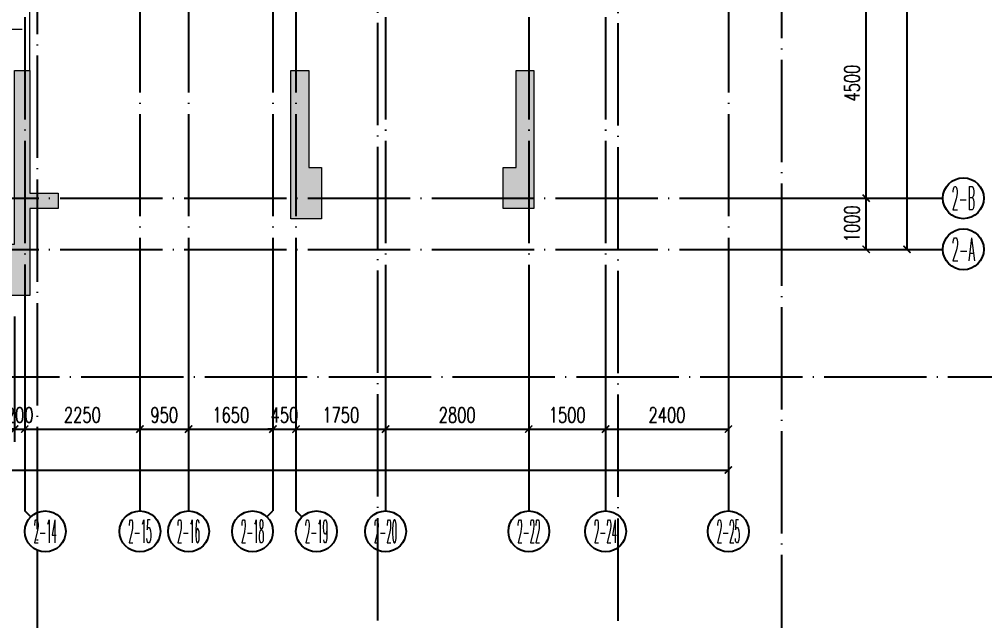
# Model space of a CAD drawing. Header units: millimetres. Extents: x 1089227 to 13101469, y 618865 to 10240562.
# Drawn here: x 3828577 to 3847444, y 4876494 to 4888251 of the extents above; entities that cross this region are included whole.
import ezdxf
from ezdxf.enums import TextEntityAlignment as Align

# ---------------------------------------------------------------- set-up
doc = ezdxf.new("R2010")
doc.units = ezdxf.units.MM
doc.header["$LTSCALE"] = 1000
doc.header["$PDMODE"] = 3
doc.header["$PDSIZE"] = 200
doc.linetypes.add('DOTE', pattern=[2.42, 2, -0.2, 0.02, -0.2])
doc.linetypes.add('HIDDEN', pattern=[0.375, 0.25, -0.125])
doc.layers.get('0').update_dxf_attribs({"linetype": 'CONTINUOUS'})
doc.layers.get('Defpoints').update_dxf_attribs({"linetype": 'CONTINUOUS'})
for name, color, linetype in [('AXIS', 3, 'CONTINUOUS'), ('AXIS_TEXT', 7, 'CONTINUOUS'), ('C-H', 8, 'CONTINUOUS'), ('DOTE', 1, 'DOTE')]:
    doc.layers.add(name, color=color, linetype=linetype)
for name, color, linetype, lineweight in [('S-BEAM-DASH', 4, 'HIDDEN', 0), ('S-SLAB-HATCH', 73, 'CONTINUOUS', 0), ('S-WALL', 31, 'CONTINUOUS', 0), ('梁标注引线', 2, 'CONTINUOUS', 18)]:
    doc.layers.add(name, color=color, linetype=linetype, lineweight=lineweight)
doc.styles.add('_TCH_AXIS', font='COMPLEX', dxfattribs={"bigfont": 'AllInOneBig.shx'})
doc.styles.add('_TCH_DIM_T3', font='SIMPLEX', dxfattribs={"width": 0.705882, "bigfont": 'AllInOneBig.shx'})
doc.styles.add('COMPLEX', font='COMPLEX', dxfattribs={"bigfont": 'AllInOneBig.shx'})
doc.dimstyles.new('_TCH_ARCH&&100', dxfattribs={"dimtxt": 297.5, "dimasz": 100, "dimexe": 250, "dimexo": 300, "dimgap": 126.25, "dimtad": 1, "dimdec": 0, "dimzin": 0, "dimdsep": 46, "dimtxsty": '_TCH_DIM_T3', "dimblk": 'ARCHTICK', "dimcen": 0.09, "dimclrt": 7, "dimazin": 2, "dimtfac": 1, "dimtdec": 0, "dimtix": 1, "dimtmove": 2, "dimatfit": 3, "dimfxl": 0, "dimtolj": 1, "dimtzin": 0, "dimarcsym": 0})

# ---------------------------------------------------------------- blocks, each defined once
blk = doc.blocks.new('_AXISO')
blk.add_circle((0, 0), 0.5)
at = {"layer": 'AXIS_TEXT', "style": 'COMPLEX', "width": 1.041667}
blk.add_attdef('A', text='', height=0.56, dxfattribs=at).set_placement((-0.25, -0.28), (0.25, -0.28), align=Align.FIT)
blk = doc.blocks.new('_ArchTick')
at = {"color": 0, "linetype": 'ByBlock', "const_width": 0.3}
blk.add_lwpolyline([(-0.71, -0.71), (0.71, 0.71)], dxfattribs=at)
blk = doc.blocks.new('*D205')
at = {"layer": 'AXIS', "color": 0, "lineweight": -2, "transparency": 16777216}
for p, q in [((-92891, 57228), (-92891, 53978)), ((-61741, 57228), (-61741, 53978)), ((-92891, 54228), (-61741, 54228))]:
    blk.add_line(p, q, dxfattribs=at)
at = {"layer": 'Defpoints', "color": 0, "transparency": 16777216}
for p in [(-92891, 57528), (-61741, 57528), (-61741, 54228)]:
    blk.add_point(p, dxfattribs=at)
at = {"layer": 'AXIS', "color": 0, "lineweight": -2, "transparency": 16777216, "xscale": 100, "yscale": 100, "zscale": 100, "rotation": 180}
blk.add_blockref('_ArchTick', (-92891, 54228), dxfattribs=at)
at = {"layer": 'AXIS', "color": 0, "lineweight": -2, "transparency": 16777216, "xscale": 100, "yscale": 100, "zscale": 100}
blk.add_blockref('_ArchTick', (-61741, 54228), dxfattribs=at)
at = {"layer": 'AXIS', "color": 7, "transparency": 16777216, "insert": (-77316, 54503), "char_height": 297.5, "attachment_point": 5, "style": '_TCH_DIM_T3'}
blk.add_mtext('\\A1;31150', dxfattribs=at)
blk = doc.blocks.new('*D213')
at = {"layer": 'AXIS', "color": 0, "lineweight": -2, "transparency": 16777216}
for p, q in [((-75691, 57228), (-75691, 54778)), ((-75491, 57228), (-75491, 54778)), ((-75691, 55028), (-75791, 55028)), ((-75691, 55028), (-75491, 55028)), ((-75491, 55028), (-75391, 55028))]:
    blk.add_line(p, q, dxfattribs=at)
at = {"layer": 'Defpoints', "color": 0, "transparency": 16777216}
for p in [(-75691, 57528), (-75491, 57528), (-75491, 55028)]:
    blk.add_point(p, dxfattribs=at)
at = {"layer": 'AXIS', "color": 0, "lineweight": -2, "transparency": 16777216, "xscale": 100, "yscale": 100, "zscale": 100}
blk.add_blockref('_ArchTick', (-75691, 55028), dxfattribs=at)
at = {"layer": 'AXIS', "color": 0, "lineweight": -2, "transparency": 16777216, "xscale": 100, "yscale": 100, "zscale": 100, "rotation": 180}
blk.add_blockref('_ArchTick', (-75491, 55028), dxfattribs=at)
at = {"layer": 'AXIS', "color": 7, "transparency": 16777216, "insert": (-75591, 55303), "char_height": 297.5, "attachment_point": 5, "style": '_TCH_DIM_T3'}
blk.add_mtext('\\A1;200', dxfattribs=at)
blk = doc.blocks.new('*D214')
at = {"layer": 'AXIS', "color": 0, "lineweight": -2, "transparency": 16777216}
for p, q in [((-75491, 57228), (-75491, 54778)), ((-73241, 57228), (-73241, 54778)), ((-75491, 55028), (-73241, 55028))]:
    blk.add_line(p, q, dxfattribs=at)
at = {"layer": 'Defpoints', "color": 0, "transparency": 16777216}
for p in [(-75491, 57528), (-73241, 57528), (-73241, 55028)]:
    blk.add_point(p, dxfattribs=at)
at = {"layer": 'AXIS', "color": 0, "lineweight": -2, "transparency": 16777216, "xscale": 100, "yscale": 100, "zscale": 100, "rotation": 180}
blk.add_blockref('_ArchTick', (-75491, 55028), dxfattribs=at)
at = {"layer": 'AXIS', "color": 0, "lineweight": -2, "transparency": 16777216, "xscale": 100, "yscale": 100, "zscale": 100}
blk.add_blockref('_ArchTick', (-73241, 55028), dxfattribs=at)
at = {"layer": 'AXIS', "color": 7, "transparency": 16777216, "insert": (-74366, 55303), "char_height": 297.5, "attachment_point": 5, "style": '_TCH_DIM_T3'}
blk.add_mtext('\\A1;2250', dxfattribs=at)
blk = doc.blocks.new('*D215')
at = {"layer": 'AXIS', "color": 0, "lineweight": -2, "transparency": 16777216}
for p, q in [((-73241, 57228), (-73241, 54778)), ((-72291, 57228), (-72291, 54778)), ((-73241, 55028), (-72291, 55028))]:
    blk.add_line(p, q, dxfattribs=at)
at = {"layer": 'Defpoints', "color": 0, "transparency": 16777216}
for p in [(-73241, 57528), (-72291, 57528), (-72291, 55028)]:
    blk.add_point(p, dxfattribs=at)
at = {"layer": 'AXIS', "color": 0, "lineweight": -2, "transparency": 16777216, "xscale": 100, "yscale": 100, "zscale": 100, "rotation": 180}
blk.add_blockref('_ArchTick', (-73241, 55028), dxfattribs=at)
at = {"layer": 'AXIS', "color": 0, "lineweight": -2, "transparency": 16777216, "xscale": 100, "yscale": 100, "zscale": 100}
blk.add_blockref('_ArchTick', (-72291, 55028), dxfattribs=at)
at = {"layer": 'AXIS', "color": 7, "transparency": 16777216, "insert": (-72766, 55303), "char_height": 297.5, "attachment_point": 5, "style": '_TCH_DIM_T3'}
blk.add_mtext('\\A1;950', dxfattribs=at)
blk = doc.blocks.new('*D216')
at = {"layer": 'AXIS', "color": 0, "lineweight": -2, "transparency": 16777216}
for p, q in [((-72291, 57228), (-72291, 54778)), ((-70641, 57228), (-70641, 54778)), ((-72291, 55028), (-70641, 55028))]:
    blk.add_line(p, q, dxfattribs=at)
at = {"layer": 'Defpoints', "color": 0, "transparency": 16777216}
for p in [(-72291, 57528), (-70641, 57528), (-70641, 55028)]:
    blk.add_point(p, dxfattribs=at)
at = {"layer": 'AXIS', "color": 0, "lineweight": -2, "transparency": 16777216, "xscale": 100, "yscale": 100, "zscale": 100, "rotation": 180}
blk.add_blockref('_ArchTick', (-72291, 55028), dxfattribs=at)
at = {"layer": 'AXIS', "color": 0, "lineweight": -2, "transparency": 16777216, "xscale": 100, "yscale": 100, "zscale": 100}
blk.add_blockref('_ArchTick', (-70641, 55028), dxfattribs=at)
at = {"layer": 'AXIS', "color": 7, "transparency": 16777216, "insert": (-71466, 55303), "char_height": 297.5, "attachment_point": 5, "style": '_TCH_DIM_T3'}
blk.add_mtext('\\A1;1650', dxfattribs=at)
blk = doc.blocks.new('*D217')
at = {"layer": 'AXIS', "color": 0, "lineweight": -2, "transparency": 16777216}
for p, q in [((-70641, 57228), (-70641, 54778)), ((-70191, 57228), (-70191, 54778)), ((-70641, 55028), (-70741, 55028)), ((-70641, 55028), (-70191, 55028)), ((-70191, 55028), (-70091, 55028))]:
    blk.add_line(p, q, dxfattribs=at)
at = {"layer": 'Defpoints', "color": 0, "transparency": 16777216}
for p in [(-70641, 57528), (-70191, 57528), (-70191, 55028)]:
    blk.add_point(p, dxfattribs=at)
at = {"layer": 'AXIS', "color": 0, "lineweight": -2, "transparency": 16777216, "xscale": 100, "yscale": 100, "zscale": 100}
blk.add_blockref('_ArchTick', (-70641, 55028), dxfattribs=at)
at = {"layer": 'AXIS', "color": 0, "lineweight": -2, "transparency": 16777216, "xscale": 100, "yscale": 100, "zscale": 100, "rotation": 180}
blk.add_blockref('_ArchTick', (-70191, 55028), dxfattribs=at)
at = {"layer": 'AXIS', "color": 7, "transparency": 16777216, "insert": (-70416, 55303), "char_height": 297.5, "attachment_point": 5, "style": '_TCH_DIM_T3'}
blk.add_mtext('\\A1;450', dxfattribs=at)
blk = doc.blocks.new('*D218')
at = {"layer": 'AXIS', "color": 0, "lineweight": -2, "transparency": 16777216}
for p, q in [((-70191, 57228), (-70191, 54778)), ((-68441, 57228), (-68441, 54778)), ((-70191, 55028), (-68441, 55028))]:
    blk.add_line(p, q, dxfattribs=at)
at = {"layer": 'Defpoints', "color": 0, "transparency": 16777216}
for p in [(-70191, 57528), (-68441, 57528), (-68441, 55028)]:
    blk.add_point(p, dxfattribs=at)
at = {"layer": 'AXIS', "color": 0, "lineweight": -2, "transparency": 16777216, "xscale": 100, "yscale": 100, "zscale": 100, "rotation": 180}
blk.add_blockref('_ArchTick', (-70191, 55028), dxfattribs=at)
at = {"layer": 'AXIS', "color": 0, "lineweight": -2, "transparency": 16777216, "xscale": 100, "yscale": 100, "zscale": 100}
blk.add_blockref('_ArchTick', (-68441, 55028), dxfattribs=at)
at = {"layer": 'AXIS', "color": 7, "transparency": 16777216, "insert": (-69316, 55303), "char_height": 297.5, "attachment_point": 5, "style": '_TCH_DIM_T3'}
blk.add_mtext('\\A1;1750', dxfattribs=at)
blk = doc.blocks.new('*D219')
at = {"layer": 'AXIS', "color": 0, "lineweight": -2, "transparency": 16777216}
for p, q in [((-68441, 57228), (-68441, 54778)), ((-65641, 57228), (-65641, 54778)), ((-68441, 55028), (-65641, 55028))]:
    blk.add_line(p, q, dxfattribs=at)
at = {"layer": 'Defpoints', "color": 0, "transparency": 16777216}
for p in [(-68441, 57528), (-65641, 57528), (-65641, 55028)]:
    blk.add_point(p, dxfattribs=at)
at = {"layer": 'AXIS', "color": 0, "lineweight": -2, "transparency": 16777216, "xscale": 100, "yscale": 100, "zscale": 100, "rotation": 180}
blk.add_blockref('_ArchTick', (-68441, 55028), dxfattribs=at)
at = {"layer": 'AXIS', "color": 0, "lineweight": -2, "transparency": 16777216, "xscale": 100, "yscale": 100, "zscale": 100}
blk.add_blockref('_ArchTick', (-65641, 55028), dxfattribs=at)
at = {"layer": 'AXIS', "color": 7, "transparency": 16777216, "insert": (-67041, 55303), "char_height": 297.5, "attachment_point": 5, "style": '_TCH_DIM_T3'}
blk.add_mtext('\\A1;2800', dxfattribs=at)
blk = doc.blocks.new('*D220')
at = {"layer": 'AXIS', "color": 0, "lineweight": -2, "transparency": 16777216}
for p, q in [((-65641, 57228), (-65641, 54778)), ((-64141, 57228), (-64141, 54778)), ((-65641, 55028), (-64141, 55028))]:
    blk.add_line(p, q, dxfattribs=at)
at = {"layer": 'Defpoints', "color": 0, "transparency": 16777216}
for p in [(-65641, 57528), (-64141, 57528), (-64141, 55028)]:
    blk.add_point(p, dxfattribs=at)
at = {"layer": 'AXIS', "color": 0, "lineweight": -2, "transparency": 16777216, "xscale": 100, "yscale": 100, "zscale": 100, "rotation": 180}
blk.add_blockref('_ArchTick', (-65641, 55028), dxfattribs=at)
at = {"layer": 'AXIS', "color": 0, "lineweight": -2, "transparency": 16777216, "xscale": 100, "yscale": 100, "zscale": 100}
blk.add_blockref('_ArchTick', (-64141, 55028), dxfattribs=at)
at = {"layer": 'AXIS', "color": 7, "transparency": 16777216, "insert": (-64891, 55303), "char_height": 297.5, "attachment_point": 5, "style": '_TCH_DIM_T3'}
blk.add_mtext('\\A1;1500', dxfattribs=at)
blk = doc.blocks.new('*D221')
at = {"layer": 'AXIS', "color": 0, "lineweight": -2, "transparency": 16777216}
for p, q in [((-64141, 57228), (-64141, 54778)), ((-61741, 57228), (-61741, 54778)), ((-64141, 55028), (-61741, 55028))]:
    blk.add_line(p, q, dxfattribs=at)
at = {"layer": 'Defpoints', "color": 0, "transparency": 16777216}
for p in [(-64141, 57528), (-61741, 57528), (-61741, 55028)]:
    blk.add_point(p, dxfattribs=at)
at = {"layer": 'AXIS', "color": 0, "lineweight": -2, "transparency": 16777216, "xscale": 100, "yscale": 100, "zscale": 100, "rotation": 180}
blk.add_blockref('_ArchTick', (-64141, 55028), dxfattribs=at)
at = {"layer": 'AXIS', "color": 0, "lineweight": -2, "transparency": 16777216, "xscale": 100, "yscale": 100, "zscale": 100}
blk.add_blockref('_ArchTick', (-61741, 55028), dxfattribs=at)
at = {"layer": 'AXIS', "color": 7, "transparency": 16777216, "insert": (-62941, 55303), "char_height": 297.5, "attachment_point": 5, "style": '_TCH_DIM_T3'}
blk.add_mtext('\\A1;2400', dxfattribs=at)
blk = doc.blocks.new('*D246')
at = {"layer": 'AXIS', "color": 0, "lineweight": -2, "transparency": 16777216}
for p, q in [((-60525, 95042), (-57999, 95042)), ((-58249, 58542), (-58249, 95042)), ((-60525, 58542), (-57999, 58542))]:
    blk.add_line(p, q, dxfattribs=at)
at = {"layer": 'Defpoints', "color": 0, "transparency": 16777216}
for p in [(-60825, 95042), (-58249, 95042), (-60825, 58542)]:
    blk.add_point(p, dxfattribs=at)
at = {"layer": 'AXIS', "color": 0, "lineweight": -2, "transparency": 16777216, "xscale": 100, "yscale": 100, "zscale": 100}
for p, rotation in [((-58249, 95042), 90), ((-58249, 58542), 270)]:
    blk.add_blockref('_ArchTick', p, dxfattribs=dict(at, rotation=rotation))
at = {"layer": 'AXIS', "color": 7, "transparency": 16777216, "insert": (-58524, 76792), "char_height": 297.5, "attachment_point": 5, "rotation": 90, "style": '_TCH_DIM_T3'}
blk.add_mtext('\\A1;36500', dxfattribs=at)
blk = doc.blocks.new('*D247')
at = {"layer": 'AXIS', "color": 0, "lineweight": -2, "transparency": 16777216}
for p, q in [((-60525, 59542), (-58799, 59542)), ((-59049, 58542), (-59049, 59542)), ((-60525, 58542), (-58799, 58542))]:
    blk.add_line(p, q, dxfattribs=at)
at = {"layer": 'Defpoints', "color": 0, "transparency": 16777216}
for p in [(-60825, 59542), (-59049, 59542), (-60825, 58542)]:
    blk.add_point(p, dxfattribs=at)
at = {"layer": 'AXIS', "color": 0, "lineweight": -2, "transparency": 16777216, "xscale": 100, "yscale": 100, "zscale": 100}
for p, rotation in [((-59049, 59542), 90), ((-59049, 58542), 270)]:
    blk.add_blockref('_ArchTick', p, dxfattribs=dict(at, rotation=rotation))
at = {"layer": 'AXIS', "color": 7, "transparency": 16777216, "insert": (-59324, 59042), "char_height": 297.5, "attachment_point": 5, "rotation": 90, "style": '_TCH_DIM_T3'}
blk.add_mtext('\\A1;1000', dxfattribs=at)
blk = doc.blocks.new('*D248')
at = {"layer": 'AXIS', "color": 0, "lineweight": -2, "transparency": 16777216}
for p, q in [((-60525, 64042), (-58799, 64042)), ((-59049, 59542), (-59049, 64042)), ((-60525, 59542), (-58799, 59542))]:
    blk.add_line(p, q, dxfattribs=at)
at = {"layer": 'Defpoints', "color": 0, "transparency": 16777216}
for p in [(-60825, 64042), (-59049, 64042), (-60825, 59542)]:
    blk.add_point(p, dxfattribs=at)
at = {"layer": 'AXIS', "color": 0, "lineweight": -2, "transparency": 16777216, "xscale": 100, "yscale": 100, "zscale": 100}
for p, rotation in [((-59049, 64042), 90), ((-59049, 59542), 270)]:
    blk.add_blockref('_ArchTick', p, dxfattribs=dict(at, rotation=rotation))
at = {"layer": 'AXIS', "color": 7, "transparency": 16777216, "insert": (-59324, 61792), "char_height": 297.5, "attachment_point": 5, "rotation": 90, "style": '_TCH_DIM_T3'}
blk.add_mtext('\\A1;4500', dxfattribs=at)
blk = doc.blocks.new('裙房轴网260428')
at = {"layer": 'DOTE', "color": 16, "linetype": 'DOTE'}
for p, q in [((-63900, 137981.8), (-63900, -1000)), ((-75250, 137349.7), (-75250, -1000)), ((-60700, 137269.1), (-60700, -1000)), ((-68600, 130728.4), (-68600, -1000)), ((-110690, 56050), (-1866, 56050))]:
    blk.add_line(p, q, dxfattribs=at)
blk = doc.blocks.new('QZ-TL-0808')
at = {"layer": 'C-H'}
for points in [[(-35758, -33722), (-35458, -33724), (-35458, -36122), (-34908, -36122), (-34908, -36422), (-35458, -36422), (-35458, -38122), (-36058, -38122), (-36058, -37122), (-35758, -37122)], [(-30358, -33722), (-30008, -33722), (-30008, -35622), (-29758, -35622), (-29758, -36622), (-30358, -36623)], [(-26208, -36422), (-26208, -35622), (-25958, -35622), (-25958, -33722), (-25608, -33722), (-25608, -36422)]]:
    blk.add_hatch(color=256, dxfattribs=at).paths.add_polyline_path(points)
at = {"layer": 'S-WALL'}
for points in [[(-35758, -33722), (-35458, -33724), (-35458, -36122), (-34908, -36122), (-34908, -36422), (-35458, -36422), (-35458, -38122), (-36058, -38122), (-36058, -37122), (-35758, -37122), (-35758, -33722)], [(-30358, -33722), (-30008, -33722), (-30008, -35622), (-29758, -35622), (-29758, -36622), (-30358, -36623), (-30358, -33722)], [(-26208, -36422), (-26208, -35622), (-25958, -35622), (-25958, -33722), (-25608, -33722), (-25608, -36422), (-26208, -36422), (-26208, -35622)]]:
    blk.add_lwpolyline(points, dxfattribs=at)
blk = doc.blocks.new('1F柱网-0808')
blk.add_blockref('QZ-TL-0808', (144880, 148457))
blk = doc.blocks.new('2FJGBZ')
at = {"layer": 'S-SLAB-HATCH'}
h = blk.add_hatch(dxfattribs=at)
h.set_pattern_fill('ZIGZAG', color=256, scale=100)
h.set_pattern_definition([(0, (-6326317.14, 1683260.45), (317.5, 317.5), [317.5, -317.5]), (90, (-6325999.64, 1683260.45), (-317.5, 317.5), [317.5, -317.5])])
edge = h.paths.add_edge_path()
edge.add_line((145363, 109893), (135113, 109893))
edge.add_line((135113, 109893), (135113, 109993))
edge.add_line((135113, 109993), (134713, 109993))
edge.add_line((134713, 109993), (134713, 100094))
edge.add_line((134713, 100094), (116813, 100094))
edge.add_line((116813, 100094), (116814, 91544))
edge.add_line((116814, 91544), (116814, 91544))
edge.add_line((116814, 91544), (122564, 91544))
edge.add_arc((122554, 92908), 1364, 270.3953, 359.4242)
edge.add_line((123918, 92894), (123937, 93094))
edge.add_line((123937, 93094), (124163, 93094))
edge.add_line((124163, 93094), (124163, 93494))
edge.add_line((124163, 93494), (124014, 93494))
edge.add_line((124014, 93494), (124014, 93793))
edge.add_line((124014, 93793), (128313, 93793))
edge.add_arc((128313, 94993), 1200, 270, 360)
edge.add_line((129513, 94993), (129513, 95192))
edge.add_line((129513, 95192), (134913, 95193))
edge.add_line((134913, 95193), (134913, 98493))
edge.add_line((134913, 98493), (141813, 98493))
edge.add_arc((141813, 99693), 1200, 269.9998, 360.0002)
edge.add_line((143013, 99693), (143013, 99793))
edge.add_line((143013, 99793), (143913, 99793))
edge.add_line((143913, 99793), (143913, 99893))
edge.add_line((143913, 99893), (144813, 99893))
edge.add_line((144813, 99893), (144813, 100093))
edge.add_line((144813, 100093), (143913, 100093))
edge.add_line((143913, 100093), (143913, 102193))
edge.add_line((143913, 102193), (147163, 102193))
edge.add_line((147163, 102193), (147163, 99793))
edge.add_line((147163, 99793), (152163, 99793))
edge.add_line((152163, 99793), (152163, 100693))
edge.add_line((152163, 100693), (155413, 100693))
edge.add_arc((155412, 101994), 1301, 270.0499, 359.9775)
edge.add_line((156713, 101993), (156738, 102893))
edge.add_line((156738, 102893), (156713, 110293))
edge.add_line((156713, 110293), (156113, 110294))
edge.add_arc((154907, 110430), 1214, 353.6049, 449.7035)
edge.add_line((154913, 111643), (146963, 111643))
edge.add_arc((146968, 110431), 1213, 90.2355, 186.5022)
edge.add_line((145763, 110293), (145363, 110293))
edge.add_line((145363, 110293), (145363, 109893))
at = {"layer": 'S-BEAM-DASH', "linetype": 'Continuous'}
blk.add_line((109422, 114733), (109422, 116937), dxfattribs=at)
blk.add_blockref('1F柱网-0808', (0, 0))
blk = doc.blocks.new('塔楼轴网260428')
at = {"layer": 'AXIS'}
for p, q in [((-60825.5, 59541.7), (-57549, 59541.7)), ((-60825.5, 58541.7), (-57549, 58541.7)), ((-75491, 55337.9), (-75491, 53427.5)), ((-73241, 55337.9), (-73241, 53427.5)), ((-72291, 55337.9), (-72291, 53427.5)), ((-70641, 55337.9), (-70641, 53427.5)), ((-70191, 55337.9), (-70191, 53427.5)), ((-68441, 55337.9), (-68441, 53427.5)), ((-65641, 55337.9), (-65641, 53427.5)), ((-64141, 55337.9), (-64141, 53427.5)), ((-61741, 55337.9), (-61741, 53427.5)), ((-75373.8, 53310.4), (-75491, 53427.5)), ((-70758.1, 53310.4), (-70641, 53427.5)), ((-70073.8, 53310.4), (-70191, 53427.5))]:
    blk.add_line(p, q, dxfattribs=at)
at = {"layer": 'DOTE', "color": 14}
for p, q in [((-73241, 99907.6), (-73241, 55337.9)), ((-72291, 99907.6), (-72291, 55337.9)), ((-70641, 99907.6), (-70641, 55337.9)), ((-70191, 99907.6), (-70191, 55337.9)), ((-61741, 99907.6), (-61741, 55337.9)), ((-75491, 70342.8), (-75491, 55337.9)), ((-68441, 70341.7), (-68441, 55337.9)), ((-65641, 70341.7), (-65641, 55337.9)), ((-64141, 70341.7), (-64141, 55337.9)), ((-94159, 59541.7), (-60825.5, 59541.7)), ((-94159, 58541.7), (-60825.5, 58541.7))]:
    blk.add_line(p, q, dxfattribs=at)
at = {"layer": 'AXIS'}
ref = blk.add_blockref('_AXISO', (-57149, 59541.7), dxfattribs=dict(at, xscale=800, yscale=800, zscale=800))
ref.add_attrib('A', '2-B', dxfattribs={"layer": 'AXIS_TEXT', "height": 452.55, "style": '_TCH_AXIS', "width": 0.333333}).set_placement((-57375.2, 59315.4), (-56922.7, 59315.4), align=Align.FIT)
ref = blk.add_blockref('_AXISO', (-57149, 58541.7), dxfattribs=dict(at, xscale=800, yscale=800, zscale=800))
ref.add_attrib('A', '2-A', dxfattribs={"layer": 'AXIS_TEXT', "height": 452.55, "style": '_TCH_AXIS', "width": 0.328125}).set_placement((-57375.2, 58315.4), (-56922.7, 58315.4), align=Align.FIT)
ref = blk.add_blockref('_AXISO', (-75091, 53027.5), dxfattribs=dict(at, xscale=800, yscale=800, zscale=800))
ref.add_attrib('A', '2-14', dxfattribs={"layer": 'AXIS_TEXT', "height": 452.55, "style": '_TCH_AXIS', "width": 0.272727}).set_placement((-75317.3, 52801.3), (-74864.7, 52801.3), align=Align.FIT)
ref = blk.add_blockref('_AXISO', (-73241, 53027.5), dxfattribs=dict(at, xscale=800, yscale=800, zscale=800))
ref.add_attrib('A', '2-15', dxfattribs={"layer": 'AXIS_TEXT', "height": 452.55, "style": '_TCH_AXIS', "width": 0.28}).set_placement((-73467.3, 52801.3), (-73014.7, 52801.3), align=Align.FIT)
ref = blk.add_blockref('_AXISO', (-72291, 53027.5), dxfattribs=dict(at, xscale=800, yscale=800, zscale=800))
ref.add_attrib('A', '2-16', dxfattribs={"layer": 'AXIS_TEXT', "height": 452.55, "style": '_TCH_AXIS', "width": 0.28}).set_placement((-72517.3, 52801.3), (-72064.7, 52801.3), align=Align.FIT)
ref = blk.add_blockref('_AXISO', (-71041, 53027.5), dxfattribs=dict(at, xscale=800, yscale=800, zscale=800))
ref.add_attrib('A', '2-18', dxfattribs={"layer": 'AXIS_TEXT', "height": 452.55, "style": '_TCH_AXIS', "width": 0.28}).set_placement((-71267.3, 52801.3), (-70814.7, 52801.3), align=Align.FIT)
ref = blk.add_blockref('_AXISO', (-69791, 53027.5), dxfattribs=dict(at, xscale=800, yscale=800, zscale=800))
ref.add_attrib('A', '2-19', dxfattribs={"layer": 'AXIS_TEXT', "height": 452.55, "style": '_TCH_AXIS', "width": 0.28}).set_placement((-70017.3, 52801.3), (-69564.7, 52801.3), align=Align.FIT)
ref = blk.add_blockref('_AXISO', (-68441, 53027.5), dxfattribs=dict(at, xscale=800, yscale=800, zscale=800))
ref.add_attrib('A', '2-20', dxfattribs={"layer": 'AXIS_TEXT', "height": 452.55, "style": '_TCH_AXIS', "width": 0.2625}).set_placement((-68667.3, 52801.3), (-68214.7, 52801.3), align=Align.FIT)
ref = blk.add_blockref('_AXISO', (-65641, 53027.5), dxfattribs=dict(at, xscale=800, yscale=800, zscale=800))
ref.add_attrib('A', '2-22', dxfattribs={"layer": 'AXIS_TEXT', "height": 452.55, "style": '_TCH_AXIS', "width": 0.2625}).set_placement((-65867.3, 52801.3), (-65414.7, 52801.3), align=Align.FIT)
ref = blk.add_blockref('_AXISO', (-64141, 53027.5), dxfattribs=dict(at, xscale=800, yscale=800, zscale=800))
ref.add_attrib('A', '2-24', dxfattribs={"layer": 'AXIS_TEXT', "height": 452.55, "style": '_TCH_AXIS', "width": 0.256098}).set_placement((-64367.3, 52801.3), (-63914.7, 52801.3), align=Align.FIT)
ref = blk.add_blockref('_AXISO', (-61741, 53027.5), dxfattribs=dict(at, xscale=800, yscale=800, zscale=800))
ref.add_attrib('A', '2-25', dxfattribs={"layer": 'AXIS_TEXT', "height": 452.55, "style": '_TCH_AXIS', "width": 0.2625}).set_placement((-61967.3, 52801.3), (-61514.7, 52801.3), align=Align.FIT)
for p1, p2, distance, picture, middle in [((-60825.5, 58541.7), (-60825.5, 95041.7), -2576.5, '*D246', (-58524, 76791.7)), ((-60825.5, 59541.7), (-60825.5, 64041.7), -1776.5, '*D248', (-59324, 61791.7)), ((-60825.5, 58541.7), (-60825.5, 59541.7), -1776.5, '*D247', (-59324, 59041.7)), ((-92891, 57527.8), (-61741, 57527.8), -3300, '*D205', (-77316, 54502.8)), ((-75691, 57527.8), (-75491, 57527.8), -2500, '*D213', (-75591, 55302.8)), ((-75491, 57527.8), (-73241, 57527.8), -2500, '*D214', (-74366, 55302.8)), ((-73241, 57527.8), (-72291, 57527.8), -2500, '*D215', (-72766, 55302.8)), ((-72291, 57527.8), (-70641, 57527.8), -2500, '*D216', (-71466, 55302.8)), ((-70641, 57527.8), (-70191, 57527.8), -2500, '*D217', (-70416, 55302.8)), ((-70191, 57527.8), (-68441, 57527.8), -2500, '*D218', (-69316, 55302.8)), ((-68441, 57527.8), (-65641, 57527.8), -2500, '*D219', (-67041, 55302.8)), ((-65641, 57527.8), (-64141, 57527.8), -2500, '*D220', (-64891, 55302.8)), ((-64141, 57527.8), (-61741, 57527.8), -2500, '*D221', (-62941, 55302.8))]:
    dim = blk.add_aligned_dim(p1=p1, p2=p2, distance=distance, dimstyle='_TCH_ARCH&&100', dxfattribs=at)
    dim.commit()
    dim.dimension.update_dxf_attribs({"geometry": picture, "text_midpoint": middle})
blk = doc.blocks.new('04地块地下轴网260428')
for name in ['裙房轴网260428', '塔楼轴网260428']:
    blk.add_blockref(name, (0, 0))

msp = doc.modelspace()

# ---------------------------------------------------------------- linework, layer by layer
at = {"layer": '梁标注引线', "color": 6, "lineweight": 18}
msp.add_line((3828635.535, 4888048.662), (3827062.458, 4888048.662), dxfattribs=at)

# ---------------------------------------------------------------- block references
for name, p in [('2FJGBZ', (3719362.209, 4772518.421)), ('04地块地下轴网260428', (3904175.334, 4825211.796))]:
    msp.add_blockref(name, p)

doc.saveas('drawing.dxf')
